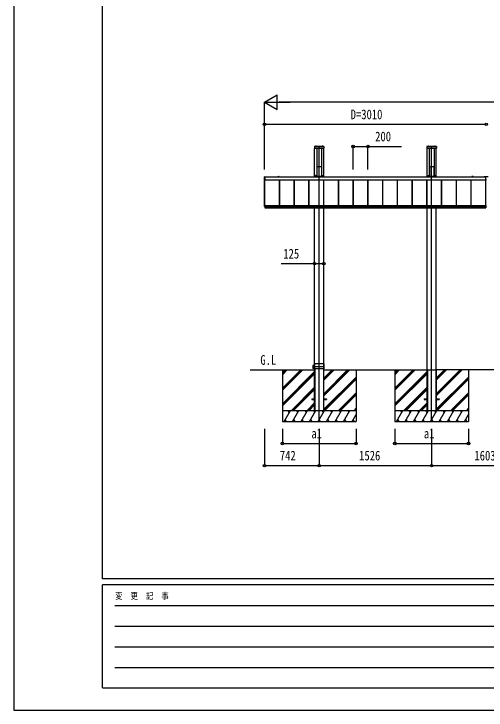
# Model space of a CAD drawing. Units: millimetres, scale not verified. Extents: x -16820 to 16820, y -11880 to 11880.
# Drawn here: x -16820 to -10413, y -11880 to -2427 of the extents above; entities that cross this region are included whole.
import ezdxf
from ezdxf.enums import TextEntityAlignment as Align

# ---------------------------------------------------------------- set-up
doc = ezdxf.new("R2010")
doc.units = ezdxf.units.MM
doc.header["$LTSCALE"] = 50
for name, color, linetype in [('0-2_USER1', 3, 'Continuous'), ('0-3_YKK_12', 2, 'Continuous'), ('0-4_YKK_13', 4, 'Continuous'), ('0-5_YKK_A1', 4, 'Continuous'), ('0-6_YKK_D', 6, 'Continuous'), ('0-7_YKK_ZWAK', 7, 'Continuous')]:
    doc.layers.add(name, color=color, linetype=linetype)
doc.styles.add('ＭＳ ゴシック', font='')
doc.styles.get('ＭＳ ゴシック').set_extended_font_data('MS Gothic')

msp = doc.modelspace()

# ---------------------------------------------------------------- linework, layer by layer
at = {"layer": '0-3_YKK_12'}
for p, q in [((-12677.92, -7960), (-12677.92, -4230)), ((-11151.92, -7960), (-11151.92, -4230))]:
    msp.add_line(p, q, dxfattribs=at)
at = {"layer": '0-4_YKK_13'}
for p, q in [((-12742.42, -4227), (-12742.42, -4251)), ((-12613.42, -4227), (-12742.42, -4227)), ((-12613.42, -4229.5), (-12742.42, -4229.5)), ((-12613.42, -4230), (-12742.42, -4230)), ((-12615.42, -4253), (-12740.42, -4253)), ((-12728.82, -4226.45), (-12728.82, -4226.26)), ((-12728.28, -4227), (-12717.57, -4227)), ((-12728.17, -4227), (-12727.82, -4227)), ((-12725.29, -4223.67), (-12724.07, -4226.13)), ((-12722.92, -4226.74), (-12724.07, -4226.13)), ((-12722.92, -4226.74), (-12721.78, -4226.13)), ((-12720.55, -4223.67), (-12721.78, -4226.13)), ((-12717.02, -4226.45), (-12717.02, -4226.26)), ((-12638.82, -4226.45), (-12638.82, -4226.26)), ((-12638.28, -4227), (-12627.57, -4227)), ((-12635.29, -4223.67), (-12634.07, -4226.13)), ((-12632.92, -4226.74), (-12634.07, -4226.13)), ((-12632.92, -4226.74), (-12631.78, -4226.13)), ((-12630.55, -4223.67), (-12631.78, -4226.13)), ((-12627.02, -4226.45), (-12627.02, -4226.26)), ((-12613.42, -4227), (-12613.42, -4251)), ((-11216.42, -4227), (-11216.42, -4251)), ((-11087.42, -4227), (-11216.42, -4227)), ((-11087.42, -4229.5), (-11216.42, -4229.5)), ((-11087.42, -4230), (-11216.42, -4230)), ((-11089.42, -4253), (-11214.42, -4253)), ((-11202.82, -4226.45), (-11202.82, -4226.26)), ((-11202.28, -4227), (-11191.57, -4227)), ((-11202.17, -4227), (-11201.82, -4227)), ((-11199.29, -4223.67), (-11198.07, -4226.13)), ((-11196.92, -4226.74), (-11198.07, -4226.13)), ((-11196.92, -4226.74), (-11195.78, -4226.13)), ((-11194.55, -4223.67), (-11195.78, -4226.13)), ((-11191.02, -4226.45), (-11191.02, -4226.26)), ((-11112.82, -4226.45), (-11112.82, -4226.26)), ((-11112.28, -4227), (-11101.57, -4227)), ((-11109.29, -4223.67), (-11108.07, -4226.13)), ((-11106.92, -4226.74), (-11108.07, -4226.13)), ((-11106.92, -4226.74), (-11105.78, -4226.13)), ((-11104.55, -4223.67), (-11105.78, -4226.13)), ((-11101.02, -4226.45), (-11101.02, -4226.26)), ((-11087.42, -4227), (-11087.42, -4251)), ((-12709.17, -4504.16), (-12709.17, -4619.21)), ((-12708.81, -4498.31), (-12709.16, -4503.81)), ((-12708.31, -4497.85), (-12706.27, -4497.85)), ((-12705.96, -4498.17), (-12706.27, -4497.85)), ((-12705.96, -4498.17), (-12649.88, -4498.17)), ((-12649.88, -4498.17), (-12649.57, -4497.85)), ((-12649.57, -4497.85), (-12647.53, -4497.85)), ((-12647.03, -4498.31), (-12646.68, -4503.81)), ((-12646.67, -4504.16), (-12646.67, -4619.21)), ((-11183.17, -4504.16), (-11183.17, -4619.21)), ((-11182.81, -4498.31), (-11183.16, -4503.81)), ((-11182.31, -4497.85), (-11180.27, -4497.85)), ((-11179.96, -4498.17), (-11180.27, -4497.85)), ((-11179.96, -4498.17), (-11123.88, -4498.17)), ((-11123.88, -4498.17), (-11123.57, -4497.85)), ((-11123.57, -4497.85), (-11121.53, -4497.85)), ((-11121.03, -4498.31), (-11120.68, -4503.81)), ((-11120.67, -4504.16), (-11120.67, -4619.21)), ((-12725.79, -4622.47), (-12725.79, -4629.96)), ((-12725.79, -4629.3), (-12630.05, -4629.3)), ((-12725.79, -4629.96), (-12630.05, -4629.96)), ((-12725.29, -4621.97), (-12710.28, -4621.97)), ((-12709.17, -4619.21), (-12709.28, -4621.03)), ((-12646.67, -4619.21), (-12646.56, -4621.03)), ((-12645.56, -4621.97), (-12630.55, -4621.97)), ((-12630.05, -4622.47), (-12630.05, -4629.96)), ((-11199.79, -4622.47), (-11199.79, -4629.96)), ((-11199.79, -4629.3), (-11104.05, -4629.3)), ((-11199.79, -4629.96), (-11104.05, -4629.96)), ((-11199.29, -4621.97), (-11184.28, -4621.97)), ((-11183.17, -4619.21), (-11183.28, -4621.03)), ((-11120.67, -4619.21), (-11120.56, -4621.03)), ((-11119.56, -4621.97), (-11104.55, -4621.97)), ((-11104.05, -4622.47), (-11104.05, -4629.96)), ((-13421.42, -4678.95), (-13421.42, -4637.93)), ((-13413.42, -4680.22), (-13420.95, -4679.76)), ((-13413.42, -4679.72), (-13413.42, -4680.22)), ((-10439.92, -4636.51), (-10439.92, -4638.51)), ((-10439.92, -4636.51), (-10386.92, -4636.51)), ((-10439.92, -4638.51), (-10420.92, -4638.51)), ((-10420.92, -4638.51), (-10420.92, -4681.51)), ((-10405.92, -4681.51), (-10420.92, -4681.51)), ((-13421.42, -5042.32), (-13421.42, -5001.29)), ((-13420.95, -5000.8), (-13419.92, -5000.73)), ((-13414.92, -5043.49), (-13420.95, -5043.12)), ((-13414.92, -5030.22), (-13414.92, -5061.49)), ((-13414.92, -5030.22), (-13411.42, -5030.22)), ((-13411.42, -5052.67), (-13414.92, -5052.67)), ((-13414.92, -5061.49), (-13411.42, -5061.49)), ((-13411.92, -5030.22), (-13411.92, -5061.49)), ((-13411.42, -5030.22), (-13411.42, -5061.49)), ((-10418.42, -5030.22), (-10418.42, -5061.49)), ((-10414.92, -5030.22), (-10418.42, -5030.22)), ((-10418.42, -5052.67), (-10414.92, -5052.67)), ((-10414.92, -5061.49), (-10418.42, -5061.49)), ((-10417.92, -5030.22), (-10417.92, -5061.49)), ((-10414.92, -5030.22), (-10414.92, -5061.49)), ((-12742.57, -7180.3), (-12742.83, -7209.18)), ((-12613.57, -7180), (-12742.27, -7180)), ((-12741.42, -7244.7), (-12741.42, -7180.3)), ((-12740.42, -7180.3), (-12740.42, -7244.7)), ((-12615.42, -7244.7), (-12615.42, -7180.3)), ((-12614.42, -7180.3), (-12614.42, -7244.7)), ((-12612.92, -7220), (-12613.27, -7180.3)), ((-12762.92, -7199.29), (-12762.92, -7240.71)), ((-12742.73, -7198.65), (-12762.63, -7199)), ((-12742.73, -7241.35), (-12762.63, -7241.01)), ((-12742.83, -7209.18), (-12741.42, -7209.18)), ((-12742.71, -7244.7), (-12742.83, -7230.82)), ((-12742.83, -7230.82), (-12741.42, -7230.82)), ((-12613.44, -7245), (-12742.41, -7245)), ((-12612.92, -7220), (-12741.42, -7220)), ((-12613.14, -7244.7), (-12612.92, -7220))]:
    msp.add_line(p, q, dxfattribs=at)
msp.add_lwpolyline([(-13420.95, -4637.43), (-13413.42, -4636.97), (-13413.42, -4637.47), (-13413.42, -4679.72)], dxfattribs=at)
for centre, radius, start, end in [((-12740.42, -4251), 2, 180, 270), ((-12728.28, -4226.45), 0.545, 180, 270), ((-12728.27, -4226.26), 0.55, 138.43917, 180), ((-12722.92, -4231), 7.7, 41.56083, 138.43917), ((-12717.57, -4226.45), 0.545, 270, 0), ((-12717.57, -4226.26), 0.55, 0, 41.56083), ((-12638.28, -4226.45), 0.545, 180, 270), ((-12638.27, -4226.26), 0.55, 138.43917, 180), ((-12632.92, -4231), 7.7, 41.56083, 138.43917), ((-12627.57, -4226.45), 0.545, 270, 0), ((-12627.57, -4226.26), 0.55, 0, 41.56083), ((-12615.42, -4251), 2, 270, 0), ((-11214.42, -4251), 2, 180, 270), ((-11202.28, -4226.45), 0.545, 180, 270), ((-11202.27, -4226.26), 0.55, 138.43917, 180), ((-11196.92, -4231), 7.7, 41.56083, 138.43917), ((-11191.57, -4226.45), 0.545, 270, 0), ((-11191.57, -4226.26), 0.55, 0, 41.56083), ((-11112.28, -4226.45), 0.545, 180, 270), ((-11112.27, -4226.26), 0.55, 138.43917, 180), ((-11106.92, -4231), 7.7, 41.56083, 138.43917), ((-11101.57, -4226.45), 0.545, 270, 0), ((-11101.57, -4226.26), 0.55, 0, 41.56083), ((-11089.42, -4251), 2, 270, 0), ((-13420.92, -4637.93), 0.497, 93.16944, 179.94772), ((-13420.55, -4678.99), 0.873, 177.74142, 242.53793), ((-13420.92, -5001.29), 0.497, 93.16944, 179.94772), ((-13420.55, -5042.35), 0.873, 177.74142, 242.53793), ((-12742.27, -7180.3), 0.3, 90, 179.5), ((-12741.72, -7180.3), 0.3, 0, 90), ((-12740.12, -7180.3), 0.3, 90, 180), ((-12615.72, -7180.3), 0.3, 0, 90), ((-12614.12, -7180.3), 0.3, 90, 180), ((-12613.57, -7180.3), 0.3, 0.5, 90), ((-12762.62, -7199.3), 0.3, 91, 180), ((-12762.62, -7240.71), 0.3, 180, 269), ((-12742.41, -7244.7), 0.3, 180.5, 270), ((-12741.72, -7244.7), 0.3, 270, 0), ((-12740.12, -7244.7), 0.3, 180, 270), ((-12615.72, -7244.7), 0.3, 270, 0), ((-12614.12, -7244.7), 0.3, 180, 270), ((-12613.44, -7244.7), 0.3, 270, 359.5)]:
    msp.add_arc(centre, radius, start, end, dxfattribs=at)
for centre, major_axis, ratio, start_param, end_param in [((-12709.13, -4503.81), (0.031, 0.5), 0.061627, 1.5746234, 2.3600215), ((-12708.31, -4498.35), (0.346, -0.364), 0.996462, 2.3838095, 3.8892836), ((-12647.53, -4498.35), (-0.346, -0.364), 0.996462, 2.3939017, 3.8993758), ((-12646.71, -4503.81), (-0.031, 0.5), 0.061627, 3.9231638, 4.7085619), ((-11183.13, -4503.81), (0.031, 0.5), 0.061627, 1.5746234, 2.3600215), ((-11182.31, -4498.35), (0.346, -0.364), 0.996462, 2.3838095, 3.8892836), ((-11121.53, -4498.35), (-0.346, -0.364), 0.996462, 2.3939017, 3.8993758), ((-11120.71, -4503.81), (-0.031, 0.5), 0.061627, 3.9231638, 4.7085619), ((-12725.29, -4622.47), (0.355, -0.355), 0.99628, 2.358058, 3.9251274), ((-12710.28, -4620.97), (0.691, -0.728), 0.996462, 5.5254021, 7.0308762), ((-12645.56, -4620.97), (-0.691, -0.728), 0.996462, 5.5354944, 7.0409685), ((-12630.55, -4622.47), (-0.355, -0.355), 0.99628, 2.358058, 3.9251274), ((-11199.29, -4622.47), (0.355, -0.355), 0.99628, 2.358058, 3.9251274), ((-11184.28, -4620.97), (0.691, -0.728), 0.996462, 5.5254021, 7.0308762), ((-11119.56, -4620.97), (-0.691, -0.728), 0.996462, 5.5354944, 7.0409685), ((-11104.55, -4622.47), (-0.355, -0.355), 0.99628, 2.358058, 3.9251274)]:
    msp.add_ellipse(centre, major_axis=major_axis, ratio=ratio, start_param=start_param, end_param=end_param, dxfattribs=at)
at = {"layer": '0-5_YKK_A1'}
for p, q in [((-12740.42, -4637.53), (-12740.42, -4253)), ((-12709.92, -4253), (-12709.92, -4621.9)), ((-12645.92, -4253), (-12645.92, -4621.9)), ((-12615.42, -4637.53), (-12615.42, -4253)), ((-11214.42, -4637.53), (-11214.42, -4253)), ((-11183.92, -4253), (-11183.92, -4621.9)), ((-11119.92, -4253), (-11119.92, -4621.9)), ((-11089.42, -4637.53), (-11089.42, -4253)), ((-12722.92, -4629.96), (-12722.92, -4637.53)), ((-12709.92, -4596.8), (-12709.17, -4596.8)), ((-12646.67, -4596.8), (-12645.92, -4596.8)), ((-12632.92, -4629.96), (-12632.92, -4637.53)), ((-11196.92, -4629.96), (-11196.92, -4637.53)), ((-11183.92, -4596.8), (-11183.17, -4596.8)), ((-11120.67, -4596.8), (-11119.92, -4596.8)), ((-11106.92, -4629.96), (-11106.92, -4637.53)), ((-13419.92, -5041.94), (-13419.92, -4679.83)), ((-13414.92, -5030.22), (-13414.92, -4680.13)), ((-13413.42, -4638.51), (-10416.42, -4638.51)), ((-13413.42, -4678.42), (-10420.92, -4678.42)), ((-13413.42, -4678.7), (-10420.92, -4678.7)), ((-13240.42, -4638.51), (-13240.42, -4637.53)), ((-13237.92, -4635.03), (-13230.38, -4635.03)), ((-13237.92, -4637.83), (-13237.92, -4638.51)), ((-13224.17, -4637.53), (-13237.62, -4637.53)), ((-13229.46, -4635.03), (-13224.17, -4635.03)), ((-13224.17, -4637.53), (-10592.22, -4637.53)), ((-13216.42, -5030.61), (-13216.42, -4678.7)), ((-13216.02, -5030.61), (-13216.02, -4678.7)), ((-13213.42, -5030.61), (-13213.42, -4678.7)), ((-13016.42, -5030.61), (-13016.42, -4678.7)), ((-13013.82, -5030.61), (-13013.82, -4678.7)), ((-13013.42, -5030.61), (-13013.42, -4678.7)), ((-12816.42, -5030.61), (-12816.42, -4678.7)), ((-12813.82, -5030.61), (-12813.82, -4678.7)), ((-12813.42, -5030.61), (-12813.42, -4678.7)), ((-12616.42, -5030.61), (-12616.42, -4678.7)), ((-12613.82, -5030.61), (-12613.82, -4678.7)), ((-12613.42, -5030.61), (-12613.42, -4678.7)), ((-12416.42, -5030.61), (-12416.42, -4678.7)), ((-12413.82, -5030.61), (-12413.82, -4678.7)), ((-12413.42, -5030.61), (-12413.42, -4678.7)), ((-12216.42, -5030.61), (-12216.42, -4678.7)), ((-12213.82, -5030.61), (-12213.82, -4678.7)), ((-12213.42, -5030.61), (-12213.42, -4678.7)), ((-12016.42, -5030.61), (-12016.42, -4678.7)), ((-12013.82, -5030.61), (-12013.82, -4678.7)), ((-12013.42, -5030.61), (-12013.42, -4678.7)), ((-11816.42, -5030.61), (-11816.42, -4678.7)), ((-11813.82, -5030.61), (-11813.82, -4678.7)), ((-11813.42, -5030.61), (-11813.42, -4678.7)), ((-11616.42, -5030.61), (-11616.42, -4678.7)), ((-11613.82, -5030.61), (-11613.82, -4678.7)), ((-11613.42, -5030.61), (-11613.42, -4678.7)), ((-11416.42, -5030.61), (-11416.42, -4678.7)), ((-11413.82, -5030.61), (-11413.82, -4678.7)), ((-11413.42, -5030.61), (-11413.42, -4678.7)), ((-11216.42, -5030.61), (-11216.42, -4678.7)), ((-11213.82, -5030.61), (-11213.82, -4678.7)), ((-11213.42, -5030.61), (-11213.42, -4678.7)), ((-11016.42, -5030.61), (-11016.42, -4678.7)), ((-11013.82, -5030.61), (-11013.82, -4678.7)), ((-11013.42, -5030.61), (-11013.42, -4678.7)), ((-10816.42, -5030.61), (-10816.42, -4678.7)), ((-10813.82, -5030.61), (-10813.82, -4678.7)), ((-10813.42, -5030.61), (-10813.42, -4678.7)), ((-10616.42, -5030.61), (-10616.42, -4678.7)), ((-10613.82, -5030.61), (-10613.82, -4678.7)), ((-10613.42, -5030.61), (-10613.42, -4678.7)), ((-10600.38, -4635.03), (-10605.67, -4635.03)), ((-10605.67, -4637.53), (-10592.22, -4637.53)), ((-10591.92, -4635.03), (-10599.46, -4635.03)), ((-10591.92, -4637.83), (-10591.92, -4638.51)), ((-10589.42, -4638.51), (-10589.42, -4637.53)), ((-10414.92, -5030.22), (-10414.92, -4681.51)), ((-10414.72, -5028.19), (-10414.72, -4681.51)), ((-13419.92, -5041.94), (-13414.92, -5041.94)), ((-13411.42, -5030.61), (-10418.42, -5030.61)), ((-13411.42, -5034.35), (-10418.42, -5034.35)), ((-13411.42, -5034.35), (-10418.42, -5034.35)), ((-13411.42, -5051.27), (-10418.42, -5051.27)), ((-13411.42, -5060), (-10418.42, -5060)), ((-12740.42, -7810), (-12740.42, -5060)), ((-12615.42, -7810), (-12615.42, -5060)), ((-11214.42, -7810), (-11214.42, -5060)), ((-11089.42, -7810), (-11089.42, -5060)), ((-10414.72, -5028.19), (-10414.92, -5028.19)), ((-13614.92, -7260), (-12740.42, -7260)), ((-13177.92, -7260), (-13177.92, -7960)), ((-12913.95, -7260), (-13177.92, -7523.97)), ((-13126.08, -7260), (-13177.92, -7311.84)), ((-12928.09, -7260), (-13177.92, -7509.83)), ((-12899.81, -7260), (-13177.92, -7538.11)), ((-13140.22, -7260), (-13177.92, -7297.7)), ((-13111.94, -7260), (-13177.92, -7325.98)), ((-12738.72, -7247), (-12735.22, -7247)), ((-12738.72, -7247), (-12738.72, -7810)), ((-12735.22, -7247), (-12735.22, -7810)), ((-12620.62, -7247), (-12617.12, -7247)), ((-12620.62, -7247), (-12620.62, -7810)), ((-12617.12, -7247), (-12617.12, -7810)), ((-12615.42, -7260), (-11214.42, -7260)), ((-12277.55, -7260), (-12615.42, -7597.87)), ((-12489.68, -7260), (-12615.42, -7385.74)), ((-12291.69, -7260), (-12615.42, -7583.73)), ((-12263.41, -7260), (-12615.42, -7612.01)), ((-12503.83, -7260), (-12615.42, -7371.59)), ((-12475.54, -7260), (-12615.42, -7399.88)), ((-12177.92, -7260), (-12177.92, -7960)), ((-11651.92, -7260), (-11651.92, -7960)), ((-11387.95, -7260), (-11651.92, -7523.97)), ((-11600.08, -7260), (-11651.92, -7311.84)), ((-11402.09, -7260), (-11651.92, -7509.83)), ((-11373.81, -7260), (-11651.92, -7538.11)), ((-11614.22, -7260), (-11651.92, -7297.7)), ((-11585.94, -7260), (-11651.92, -7325.98)), ((-11214.42, -7260), (-11089.42, -7260)), ((-11212.72, -7260), (-11212.72, -7810)), ((-11209.22, -7260), (-11209.22, -7810)), ((-11094.62, -7260), (-11094.62, -7810)), ((-11091.12, -7260), (-11091.12, -7810)), ((-10751.55, -7260), (-11089.42, -7597.87)), ((-10963.68, -7260), (-11089.42, -7385.74)), ((-10765.69, -7260), (-11089.42, -7583.73)), ((-10737.41, -7260), (-11089.42, -7612.01)), ((-10977.83, -7260), (-11089.42, -7371.59)), ((-10949.54, -7260), (-11089.42, -7399.88)), ((-9611.42, -7260), (-11089.42, -7260)), ((-10651.92, -7260), (-10651.92, -7960)), ((-12740.42, -7284.46), (-13177.92, -7721.96)), ((-12740.42, -7298.6), (-13177.92, -7736.1)), ((-12740.42, -7312.75), (-13177.92, -7750.25)), ((-12177.92, -7358.36), (-12615.42, -7795.86)), ((-12177.92, -7372.5), (-12615.42, -7810)), ((-11214.42, -7284.46), (-11651.92, -7721.96)), ((-11214.42, -7298.6), (-11651.92, -7736.1)), ((-11214.42, -7312.75), (-11651.92, -7750.25)), ((-10651.92, -7358.36), (-11089.42, -7795.86)), ((-10651.92, -7372.5), (-11089.42, -7810)), ((-12177.92, -7386.64), (-12601.28, -7810)), ((-10651.92, -7386.64), (-11075.28, -7810)), ((-12740.42, -7496.59), (-13053.83, -7810)), ((-12740.42, -7510.74), (-13039.68, -7810)), ((-12740.42, -7524.88), (-13025.54, -7810)), ((-11214.42, -7496.59), (-11527.83, -7810)), ((-11214.42, -7510.74), (-11513.68, -7810)), ((-11214.42, -7524.88), (-11499.54, -7810)), ((-12777.92, -7655.5), (-12777.92, -7664.5)), ((-12777.92, -7655.5), (-12740.42, -7655.5)), ((-12615.42, -7655.5), (-12577.92, -7655.5)), ((-12577.92, -7655.5), (-12577.92, -7664.5)), ((-12177.92, -7570.49), (-12417.43, -7810)), ((-12177.92, -7584.63), (-12403.29, -7810)), ((-12177.92, -7598.77), (-12389.15, -7810)), ((-11251.92, -7655.5), (-11251.92, -7664.5)), ((-11251.92, -7655.5), (-11214.42, -7655.5)), ((-11089.42, -7655.5), (-11051.92, -7655.5)), ((-11051.92, -7655.5), (-11051.92, -7664.5)), ((-10651.92, -7570.49), (-10891.43, -7810)), ((-10651.92, -7584.63), (-10877.29, -7810)), ((-10651.92, -7598.77), (-10863.15, -7810)), ((-12740.42, -7708.73), (-12841.69, -7810)), ((-12740.42, -7722.87), (-12827.55, -7810)), ((-12740.42, -7737.01), (-12813.41, -7810)), ((-12777.92, -7664.5), (-12740.42, -7664.5)), ((-12615.42, -7664.5), (-12577.92, -7664.5)), ((-11214.42, -7708.73), (-11315.69, -7810)), ((-11214.42, -7722.87), (-11301.55, -7810)), ((-11214.42, -7737.01), (-11287.41, -7810)), ((-11251.92, -7664.5), (-11214.42, -7664.5)), ((-11089.42, -7664.5), (-11051.92, -7664.5)), ((-13177.92, -7810), (-12177.92, -7810)), ((-13154.8, -7960), (-13068.2, -7810)), ((-13083.2, -7835.98), (-13098.2, -7810)), ((-13039.33, -7960), (-12952.73, -7810)), ((-12967.73, -7835.98), (-12982.73, -7810)), ((-12923.86, -7960), (-12837.26, -7810)), ((-12852.26, -7835.98), (-12867.26, -7810)), ((-12808.39, -7960), (-12721.79, -7810)), ((-12736.79, -7835.98), (-12751.79, -7810)), ((-12740.42, -7810), (-12615.42, -7810)), ((-12692.92, -7960), (-12606.32, -7810)), ((-12621.32, -7835.98), (-12636.32, -7810)), ((-12577.45, -7960), (-12490.85, -7810)), ((-12505.85, -7835.98), (-12520.85, -7810)), ((-12461.98, -7960), (-12375.38, -7810)), ((-12405.38, -7810), (-12390.38, -7835.98)), ((-12346.51, -7960), (-12259.91, -7810)), ((-12289.91, -7810), (-12274.91, -7835.98)), ((-12177.92, -7782.62), (-12205.3, -7810)), ((-12177.92, -7796.76), (-12191.16, -7810)), ((-11651.92, -7810), (-10651.92, -7810)), ((-11628.8, -7960), (-11542.2, -7810)), ((-11557.2, -7835.98), (-11572.2, -7810)), ((-11513.33, -7960), (-11426.73, -7810)), ((-11441.73, -7835.98), (-11456.73, -7810)), ((-11397.86, -7960), (-11311.26, -7810)), ((-11326.26, -7835.98), (-11341.26, -7810)), ((-11282.39, -7960), (-11195.79, -7810)), ((-11210.79, -7835.98), (-11225.79, -7810)), ((-11214.42, -7810), (-11089.42, -7810)), ((-11166.92, -7960), (-11080.32, -7810)), ((-11095.32, -7835.98), (-11110.32, -7810)), ((-11051.45, -7960), (-10964.85, -7810)), ((-10979.85, -7835.98), (-10994.85, -7810)), ((-10935.98, -7960), (-10849.38, -7810)), ((-10879.38, -7810), (-10864.38, -7835.98)), ((-10820.51, -7960), (-10733.91, -7810)), ((-10763.91, -7810), (-10748.91, -7835.98)), ((-10651.92, -7782.62), (-10679.3, -7810)), ((-10651.92, -7796.76), (-10665.16, -7810)), ((-13139.8, -7934.02), (-13124.8, -7960)), ((-13024.33, -7934.02), (-13009.33, -7960)), ((-12908.86, -7934.02), (-12893.86, -7960)), ((-12793.39, -7934.02), (-12778.39, -7960)), ((-12677.92, -7934.02), (-12662.92, -7960)), ((-12562.45, -7934.02), (-12547.45, -7960)), ((-12446.98, -7934.02), (-12431.98, -7960)), ((-12331.51, -7934.02), (-12316.51, -7960)), ((-12231.04, -7960), (-12177.92, -7867.99)), ((-12216.04, -7934.02), (-12201.04, -7960)), ((-11613.8, -7934.02), (-11598.8, -7960)), ((-11498.33, -7934.02), (-11483.33, -7960)), ((-11382.86, -7934.02), (-11367.86, -7960)), ((-11267.39, -7934.02), (-11252.39, -7960)), ((-11151.92, -7934.02), (-11136.92, -7960)), ((-11036.45, -7934.02), (-11021.45, -7960)), ((-10920.98, -7934.02), (-10905.98, -7960)), ((-10805.51, -7934.02), (-10790.51, -7960)), ((-10705.04, -7960), (-10651.92, -7867.99)), ((-10690.04, -7934.02), (-10675.04, -7960)), ((-13177.92, -7960), (-12177.92, -7960)), ((-11651.92, -7960), (-10651.92, -7960))]:
    msp.add_line(p, q, dxfattribs=at)
for centre, radius, start, end in [((-13237.92, -4637.53), 2.5, 90, 180), ((-13237.62, -4637.83), 0.3, 90, 180), ((-13230.38, -4635.23), 0.2, 23.57818, 90), ((-13229.92, -4635.03), 0.3, 203.57818, 336.42182), ((-13229.46, -4635.23), 0.2, 90, 156.42182), ((-13224.17, -4636.28), 1.25, 270, 90), ((-10605.67, -4636.28), 1.25, 90, 270), ((-10600.38, -4635.23), 0.2, 23.57818, 90), ((-10599.92, -4635.03), 0.3, 203.57818, 336.42182), ((-10599.46, -4635.23), 0.2, 90, 156.42182), ((-10592.22, -4637.83), 0.3, 0, 90), ((-10591.92, -4637.53), 2.5, 0, 90)]:
    msp.add_arc(centre, radius, start, end, dxfattribs=at)
at = {"layer": '0-6_YKK_D'}
for p, q in [((-13419.92, -3627), (-13246.72, -3527)), ((-13246.72, -3727), (-13246.72, -3527)), ((-13419.92, -4538.51), (-13419.92, -3626)), ((-13419.92, -3627), (-13246.72, -3727)), ((-13419.92, -3627), (-13073.51, -3627)), ((-5206.92, -3627), (-13219.92, -3627)), ((-13419.92, -4538.51), (-13419.92, -3926)), ((-10409.92, -3927), (-13419.92, -3927)), ((-12216.42, -4538.51), (-12216.42, -4226)), ((-12016.42, -4538.51), (-12016.42, -4226)), ((-13419.92, -8060), (-13419.92, -8561)), ((-13177.92, -8060), (-13177.92, -8261)), ((-12677.92, -8060), (-12677.92, -8561)), ((-12677.92, -8060), (-12677.92, -8561)), ((-12177.92, -8060), (-12177.92, -8261)), ((-11651.92, -8060), (-11651.92, -8261)), ((-11151.92, -8060), (-11151.92, -8561)), ((-11151.92, -8060), (-11151.92, -8561)), ((-10651.92, -8060), (-10651.92, -8261)), ((-13177.92, -8260), (-12177.92, -8260)), ((-11651.92, -8260), (-10651.92, -8260)), ((-13419.92, -8560), (-12677.92, -8560)), ((-12677.92, -8560), (-11151.92, -8560)), ((-11151.92, -8560), (-9548.92, -8560))]:
    msp.add_line(p, q, dxfattribs=at)
for points in [[(-12216.42, -4227), (-12016.42, -4227), (-11562.02, -4227)], [(-12615.42, -5818.5), (-12740.42, -5818.5), (-13194.82, -5818.5)]]:
    msp.add_lwpolyline(points, dxfattribs=at)
for centre in [(-13419.92, -3927), (-10409.92, -3927), (-10409.92, -3927), (-12216.42, -4227), (-12016.42, -4227), (-12740.42, -5818.5), (-12615.42, -5818.5), (-13177.92, -8260), (-12177.92, -8260), (-11651.92, -8260), (-10651.92, -8260), (-13419.92, -8560), (-12677.92, -8560), (-12677.92, -8560), (-11151.92, -8560), (-11151.92, -8560)]:
    msp.add_circle(centre, 17, dxfattribs=at)
at = {"layer": '0-7_YKK_ZWAK'}
for p, q in [((-15619.92, -10100), (-15619.92, 11100)), ((15580.08, -10100), (-15619.92, -10100)), ((-5219.92, -10180), (-15619.92, -10180)), ((-15619.92, -11580), (-15619.92, -10180)), ((-15449.92, -10460), (-5419.92, -10460)), ((-15449.92, -10740), (-5419.92, -10740)), ((-15449.92, -11020), (-5419.92, -11020)), ((-15449.92, -11300), (-5419.92, -11300)), ((-15619.92, -11580), (-5219.92, -11580))]:
    msp.add_line(p, q, dxfattribs=at)
msp.add_lwpolyline([(-16820, -11880), (16820, -11880), (16820, 11880), (-16820, 11880)], close=True, dxfattribs=at)

# ---------------------------------------------------------------- texts
at = {"layer": '0-2_USER1', "style": 'ＭＳ ゴシック', "width": 0.8}
msp.add_text('G.L', height=132, dxfattribs=at).set_placement((-13476, -7231.25), align=Align.BOTTOM_LEFT)
at = {"layer": '0-6_YKK_D', "style": 'ＭＳ ゴシック', "width": 0.8}
for s, p in [('D=3010', (-12250.92, -3897)), ('200', (-11918.42, -4197)), ('125', (-13164.82, -5788.5)), ('a1', (-12783.52, -8230)), ('a1', (-11257.52, -8230)), ('742', (-13212.12, -8530)), ('1526', (-12135.72, -8530)), ('1603', (-10571.22, -8530))]:
    msp.add_text(s, height=132, dxfattribs=at).set_placement(p, align=Align.BOTTOM_LEFT)
at = {"layer": '0-7_YKK_ZWAK', "style": 'ＭＳ ゴシック', "width": 0.8}
msp.add_text('変  更  記  事', height=87.98, dxfattribs=at).set_placement((-15445.24, -10400), align=Align.BOTTOM_LEFT)

doc.saveas('drawing.dxf')
